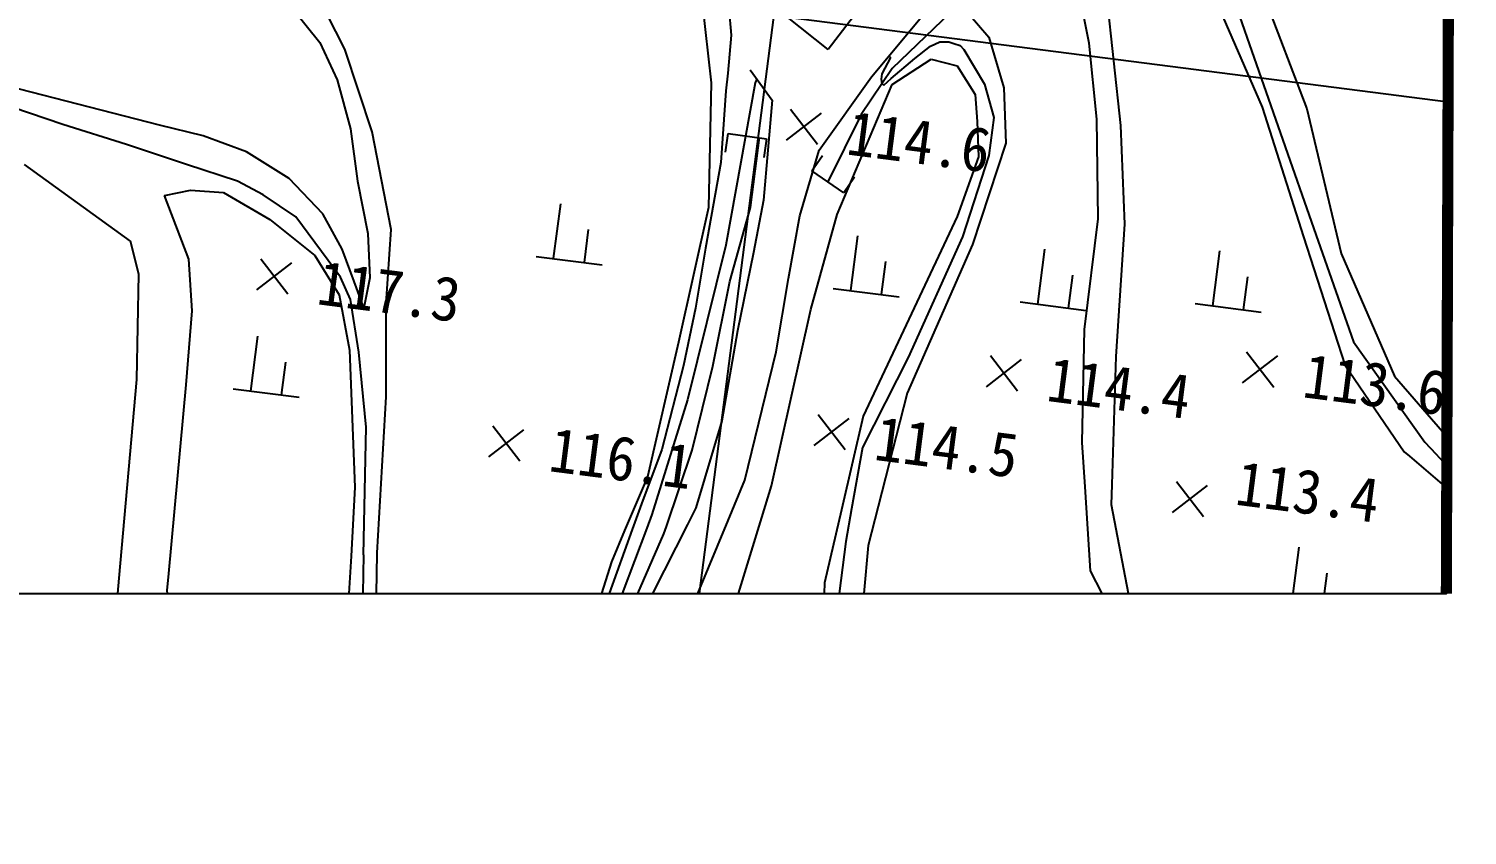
# Model space of a CAD drawing. Header units: millimetres. Extents: x 3302 to 4098, y 1103 to 1809.
# Drawn here: x 3777.4 to 3842.4, y 1389.7 to 1426.1 of the extents above; entities that cross this region are included whole.
import ezdxf
from ezdxf.xclip import XClip

# ---------------------------------------------------------------- set-up
doc = ezdxf.new("R2010")
doc.units = ezdxf.units.MM
doc.header["$LTSCALE"] = 10
doc.header["$MEASUREMENT"] = 0
doc.header["$XCLIPFRAME"] = 2
doc.linetypes.add('A-CENTR01', pattern=[2, 1.25, -0.25, 0.25, -0.25])
doc.layers.add('TN-MACL', color=6, linetype='A-CENTR01')
doc.layers.add('TZ-BASE', color=253, linetype='Continuous')
doc.layers.add('TX-PAPR', color=2, linetype='Continuous', plot=False)
doc.styles.add('ENG', font='GulimChe.ttf')

# ---------------------------------------------------------------- blocks, each defined once
blk = doc.blocks.new('JD-FGHFFJ4HDG')
at = {"layer": 'TZ-BASE'}
for p, q in [((139.206, -283.721), (200.679, 194.663)), ((0, -27.117), (199.814, -52.793)), ((183.608, -50.15, 114.046), (182.923, -46.629, 114.046)), ((188.619, -46.577, 113.534), (191.427, -53.033, 113.534)), ((174.287, -47.201, 114.981), (171.832, -50.429, 114.981)), ((173.787, -51.664, 108.911), (177.852, -46.766, 108.911)), ((150.006, -50.416, 115.968), (148.684, -47.798, 115.968)), ((185.045, -53.867, 113.534), (184.398, -47.843, 113.534)), ((190.038, -47.867, 113), (193.656, -58.229, 113)), ((191.305, -47.506, 113.043), (193.44, -53.104, 113.043)), ((147.645, -48.576, 116.725), (148.877, -50.111, 116.725)), ((166.143, -48.318, 115.968), (166.549, -51.94, 115.968)), ((167.351, -48.582, 116), (167.451, -49.777, 116)), ((171.832, -50.429, 114.981), (170.001, -48.974, 114.981)), ((177.337, -48.778, 114.114), (174.716, -51.291, 114.114)), ((178.147, -48.791, 114.046), (179.08, -49.877, 114.046)), ((167.451, -49.777, 116), (167.305, -51.499, 116)), ((179.08, -49.877, 114.046), (179.766, -52.168, 114.046)), ((148.877, -50.111, 116.725), (149.672, -51.795, 116.725)), ((151.239, -54.148, 115.968), (150.006, -50.416, 115.968)), ((175.735, -50.83, 114), (176.451, -50.277, 114)), ((176.451, -50.277, 114), (176.873, -50.083, 114)), ((176.873, -50.083, 114), (177.27, -50.084, 114)), ((177.27, -50.084, 114), (177.508, -50.165, 114)), ((177.508, -50.165, 114), (177.795, -50.251, 114)), ((177.795, -50.251, 114), (177.952, -50.437, 114)), ((177.952, -50.437, 114), (178.886, -52.001, 114)), ((183.959, -53.57, 114.046), (183.608, -50.15, 114.046)), ((141.651, -53.853, 116.725), (129.534, -50.728, 116.725)), ((174.716, -51.291, 114.114), (173.316, -53.361, 114.114)), ((174.649, -50.789, 114), (174.255, -51.533, 114)), ((174.574, -50.716, 114), (174.649, -50.789, 114)), ((174.676, -51.735, 114), (175.735, -50.83, 114)), ((174.712, -52.012, 114.434), (176.481, -50.87, 114.434)), ((176.481, -50.87, 114.434), (177.649, -51.161, 114.434)), ((177.649, -51.161, 114.434), (178.473, -52.459, 114.434)), ((149.672, -51.795, 116.725), (150.262, -54.018, 116.725)), ((166.549, -51.94, 115.968), (166.431, -57.565, 115.968)), ((167.305, -51.499, 116), (167.203, -52.29, 116)), ((168.534, -51.937, 115), (167.206, -59.266, 115)), ((168.311, -51.343), (169.309, -52.719)), ((168.609, -51.753, 115), (168.534, -51.937, 115)), ((171.425, -54.978, 114.455), (173.787, -51.664, 114.455)), ((174.255, -51.533, 114), (174.224, -51.777, 114)), ((174.224, -51.777, 114), (174.248, -51.978, 114)), ((174.339, -52.039, 114), (174.676, -51.735, 114)), ((137.278, -53.811, 117), (132.917, -52.344, 117)), ((167.203, -52.29, 116), (166.988, -55.528, 116)), ((172.233, -57.877, 114.434), (174.712, -52.012, 114.434)), ((174.248, -51.978, 114), (174.339, -52.039, 114)), ((178.473, -52.459, 114.434), (178.555, -53.684, 114.434)), ((178.886, -52.001, 114), (179.312, -53.499, 114)), ((179.766, -52.168, 114.046), (179.85, -54.664, 114.046)), ((169.309, -52.719), (168.91, -57.236)), ((170.128, -53.125, 114.636), (171.35, -54.708, 114.636)), ((191.427, -53.033, 113.534), (193.293, -58.895, 113.534)), ((193.44, -53.104, 113.043), (194.982, -59.644, 113.043)), ((140.162, -54.727, 117), (137.278, -53.811, 117)), ((143.62, -54.33, 116.725), (141.651, -53.853, 116.725)), ((169.948, -54.528, 114.636), (171.531, -53.305, 114.636)), ((173.316, -53.361, 114.114), (171.819, -56.407, 114.114)), ((178.555, -53.684, 114.434), (178.62, -55.279, 114.434)), ((179.312, -53.499, 114), (179.09, -55.223, 114)), ((184.013, -58.077, 114.046), (183.959, -53.57, 114.046)), ((185.219, -58.325, 113.534), (185.045, -53.867, 113.534)), ((145.565, -55.052, 116.725), (143.62, -54.33, 116.725)), ((150.262, -54.018, 116.725), (150.577, -56.38, 116.725)), ((152.106, -58.559, 115.968), (151.239, -54.148, 115.968)), ((167.2, -55.063), (167.319, -54.218)), ((167.319, -54.218), (169.044, -54.462)), ((168.317, -57.563), (168.734, -54.41)), ((169.044, -54.462), (168.924, -55.307)), ((142.867, -55.62, 117), (140.162, -54.727, 117)), ((147.501, -56.258, 116.725), (145.565, -55.052, 116.725)), ((170.556, -57.947, 114.455), (171.425, -54.978, 114.455)), ((179.85, -54.664, 114.046), (178.35, -59.233, 114.046)), ((140.329, -59.084, 117.654), (135.548, -55.631, 117.654)), ((145.162, -56.37, 117), (142.867, -55.62, 117)), ((166.988, -55.528, 116), (166.289, -59.407, 116)), ((171.099, -55.917, 114.114), (171.579, -55.211, 114.114)), ((178.62, -55.279, 114.434), (177.65, -57.967, 114.434)), ((179.09, -55.223, 114), (177.898, -58.884, 114)), ((146.32, -56.991, 117), (145.162, -56.37, 117)), ((149.019, -57.855, 116.725), (147.501, -56.258, 116.725)), ((150.577, -56.38, 116.725), (151.055, -58.732, 116.725)), ((172.539, -56.896, 114.114), (171.099, -55.917, 114.114)), ((173.019, -56.19, 114.114), (172.539, -56.896, 114.114)), ((141.877, -57.025, 117.196), (143.05, -56.784, 117.196)), ((142.971, -59.905, 117.196), (141.877, -57.025, 117.196)), ((143.05, -56.784, 117.196), (144.533, -56.889, 117.196)), ((144.533, -56.889, 117.196), (146.622, -58.104, 117.196)), ((147.794, -57.981, 117), (146.32, -56.991, 117)), ((159.438, -59.874, 115.904), (159.757, -57.394, 115.904)), ((166.431, -57.565, 115.968), (165.072, -63.641, 115.968)), ((167.39, -60.904), (168.317, -57.563)), ((168.91, -57.236), (168.453, -59.604)), ((146.622, -58.104, 117.196), (148.658, -59.731, 117.196)), ((149.809, -60.714, 117), (147.794, -57.981, 117)), ((149.89, -59.453, 116.725), (149.019, -57.855, 116.725)), ((170.046, -60.769, 114.455), (170.556, -57.947, 114.455)), ((171.043, -62.178, 114.434), (172.233, -57.877, 114.434)), ((177.65, -57.967, 114.434), (173.412, -66.982, 114.434)), ((183.403, -63.079, 114.046), (184.013, -58.077, 114.046)), ((184.836, -64.296, 113.534), (185.219, -58.325, 113.534)), ((193.656, -58.229, 113), (195.54, -63.625, 113)), ((140.715, -60.576, 117.654), (140.329, -59.084, 117.654)), ((151.055, -58.732, 116.725), (151.145, -60.745, 116.725)), ((151.877, -61.895, 115.968), (152.106, -58.559, 115.968)), ((160.827, -60.052, 115.904), (161.018, -58.564, 115.904)), ((172.856, -61.319), (173.174, -58.84)), ((177.898, -58.884, 114), (175.444, -64.342, 114)), ((193.293, -58.895, 113.534), (195.153, -64.676, 113.534)), ((148.658, -59.731, 117.196), (149.759, -61.503, 117.196)), ((150.43, -60.912, 116.725), (149.89, -59.453, 116.725)), ((167.206, -59.266, 115), (165.487, -66.255, 115)), ((166.289, -59.407, 116), (165.84, -62.112, 116)), ((168.453, -59.604), (167.744, -63.136)), ((178.35, -59.233, 114.046), (175.393, -65.949, 114.046)), ((181.292, -61.934), (181.611, -59.454)), ((189.197, -62.006, 112.652), (189.515, -59.527, 112.652)), ((194.982, -59.644, 113.043), (197.4, -65.182, 113.043)), ((143.125, -62.232, 117.196), (142.971, -59.905, 117.196)), ((146.037, -61.29, 117.3), (147.62, -60.067, 117.3)), ((146.217, -59.887, 117.3), (147.44, -61.47, 117.3)), ((158.645, -59.772, 115.904), (161.62, -60.154, 115.904)), ((174.244, -61.498), (174.435, -60.01)), ((140.621, -65.337, 117.654), (140.715, -60.576, 117.654)), ((150.262, -61.719, 117), (149.809, -60.714, 117)), ((150.87, -62.095, 116.725), (150.43, -60.912, 116.725)), ((151.145, -60.745, 116.725), (150.87, -62.095, 116.725)), ((166.62, -64.727), (167.39, -60.904)), ((169.488, -64.086, 114.455), (170.046, -60.769, 114.455)), ((182.681, -62.112), (182.872, -60.625)), ((190.585, -62.185, 112.652), (190.777, -60.697, 112.652)), ((149.759, -61.503, 117.196), (150.214, -64.015, 117.196)), ((172.062, -61.217), (175.038, -61.6)), ((142.855, -65.57, 117.196), (143.125, -62.232, 117.196)), ((150.648, -64.097, 117), (150.262, -61.719, 117)), ((151.87, -66.119, 115.968), (151.877, -61.895, 115.968)), ((165.84, -62.112, 116), (165.306, -64.706, 116)), ((169.275, -70.127, 114.434), (171.043, -62.178, 114.434)), ((180.499, -61.832), (183.474, -62.214)), ((188.403, -61.904, 112.652), (191.379, -62.287, 112.652)), ((145.764, -65.854), (146.083, -63.375)), ((167.744, -63.136), (167.031, -67.201)), ((183.29, -68.17, 114.046), (183.403, -63.079, 114.046)), ((195.54, -63.625, 113), (198.772, -68.164, 113)), ((150.214, -64.015, 117.196), (150.46, -70.189, 117.196)), ((150.976, -67.487, 117), (150.648, -64.097, 117)), ((165.072, -63.641, 115.968), (163.672, -69.72, 115.968)), ((168.07, -69.879, 114.455), (169.488, -64.086, 114.455)), ((179.162, -64.254, 114.3), (180.384, -65.837, 114.3)), ((190.54, -65.49, 113.6), (192.123, -64.268, 113.6)), ((190.72, -64.088, 113.6), (191.943, -65.671, 113.6)), ((147.153, -66.033), (147.344, -64.545)), ((165.306, -64.706, 116), (164.316, -68.498, 116)), ((165.684, -68.521), (166.62, -64.727)), ((175.444, -64.342, 114), (173.375, -68.406, 114)), ((178.981, -65.657, 114.3), (180.564, -64.434, 114.3)), ((184.655, -70.066, 113.534), (184.836, -64.296, 113.534)), ((195.153, -64.676, 113.534), (197.832, -68.597, 113.534)), ((139.821, -74.298, 117.654), (140.621, -65.337, 117.654)), ((142.067, -74.086, 117.196), (142.855, -65.57, 117.196)), ((197.4, -65.182, 113.043), (199.761, -67.903, 113.043)), ((144.971, -65.752), (147.946, -66.135)), ((151.477, -73.156, 115.968), (151.87, -66.119, 115.968)), ((175.393, -65.949, 114.046), (174.088, -71.064, 114.046)), ((165.487, -66.255, 115), (163.873, -71.423, 115)), ((150.856, -73.256, 117), (150.976, -67.487, 117)), ((156.688, -67.426, 116.089), (157.91, -69.009, 116.089)), ((167.031, -67.201), (165.857, -71.133)), ((171.198, -68.318, 114.5), (172.781, -67.095, 114.5)), ((171.378, -66.915, 114.5), (172.601, -68.498, 114.5)), ((173.412, -66.982, 114.434), (172.426, -71.221, 114.434)), ((156.507, -68.828, 116.089), (158.09, -67.606, 116.089)), ((183.424, -70.183, 114.046), (183.29, -68.17, 114.046)), ((198.772, -68.164, 113), (199.258, -68.688, 113)), ((164.316, -68.498, 116), (163.399, -70.943, 116)), ((164.528, -71.966), (165.684, -68.521)), ((173.375, -68.406, 114), (172.884, -71.177, 114)), ((197.832, -68.597, 113.534), (198.07, -68.8, 113.534)), ((198.07, -68.8, 113.534), (199.753, -70.237, 113.534)), ((199.258, -68.688, 113), (199.757, -69.225, 113)), ((163.672, -69.72, 115.968), (162.643, -72.144, 115.968)), ((167.311, -71.703, 114.455), (168.07, -69.879, 114.455)), ((168.837, -71.559, 114.434), (169.275, -70.127, 114.434)), ((184.626, -70.992, 113.534), (184.655, -70.066, 113.534)), ((187.372, -71.334, 113.45), (188.955, -70.111, 113.45)), ((187.552, -69.931, 113.45), (188.775, -71.514, 113.45)), ((150.46, -70.189, 117.196), (150.29, -73.31, 117.196)), ((183.675, -73.967, 114.046), (183.424, -70.183, 114.046)), ((163.399, -70.943, 116), (162.982, -72.112, 116)), ((163.873, -71.423, 115), (163.638, -72.05, 115)), ((165.857, -71.133), (165.48, -71.876)), ((172.426, -71.221, 114.434), (171.658, -74.519, 114.434)), ((172.884, -71.177, 114), (172.624, -72.64, 114)), ((174.088, -71.064, 114.046), (173.637, -72.83, 114.046)), ((185.444, -75.284, 113.534), (184.626, -70.992, 113.534)), ((163.638, -72.05, 115), (161.277, -78.348, 115)), ((165.48, -71.876, 115.927), (163.791, -75.207, 115.927)), ((164.417, -72.295, 114.414), (164.528, -71.966, 114.414)), ((165.736, -75.488, 114.455), (167.311, -71.703, 114.455)), ((167.086, -77.284, 114.434), (168.837, -71.559, 114.434)), ((162.982, -72.112, 116), (161.907, -75.122, 116)), ((162.643, -72.144, 115.968), (162.042, -73.56, 115.968)), ((162.781, -76.054, 114.414), (164.417, -72.295, 114.414)), ((172.624, -72.64, 114), (172.22, -75.784, 114)), ((150.29, -73.31, 117.196), (150.053, -77.637, 117.196)), ((150.856, -73.256, 117), (150.66, -82.692, 117)), ((151.255, -83.379, 115.968), (151.476, -73.198, 115.968)), ((151.476, -73.198, 115.968), (151.477, -73.156, 115.968)), ((173.637, -72.83, 114.046), (173.217, -77.614, 114.046)), ((192.773, -75.386, 112.652), (193.092, -72.907, 112.652)), ((162.042, -73.56, 115.968), (160.925, -77.12, 115.968)), ((185.188, -76.982, 114.046), (183.675, -73.967, 114.046)), ((139.752, -75.072, 117.654), (139.821, -74.298, 117.654)), ((141.996, -74.853, 117.196), (142.067, -74.086, 117.196)), ((171.658, -74.519, 114.434), (171.598, -80.387, 114.434)), ((194.162, -75.565, 112.652), (194.353, -74.077, 112.652)), ((142.114, -81.568, 117.196), (141.996, -74.853, 117.196))]:
    blk.add_line(p, q, dxfattribs=at)
at = {"layer": 'TZ-BASE', "style": 'ENG'}
for s, p in [('114.6', (172.595, -55.163, 114.636)), ('117.3', (148.685, -61.925, 117.3)), ('113.6', (193.188, -66.126, 113.6)), ('114.4', (181.629, -66.292, 114.4)), ('114.5', (173.846, -68.953, 114.5)), ('116.1', (159.155, -69.464, 116.089)), ('113.4', (190.147, -70.977, 113.45))]:
    blk.add_text(s, height=2, rotation=352.67756, dxfattribs=at).set_placement(p)

msp = doc.modelspace()

# ---------------------------------------------------------------- linework, layer by layer
at = {"layer": 'TN-MACL', "const_width": 0.5}
msp.add_lwpolyline([(3841.945, 1550.634), (3841.421, 1400.635)], dxfattribs=at)
at = {"layer": 'TX-PAPR', "flags": 128}
msp.add_lwpolyline([(3641.685, 1400.634), (3841.421, 1400.634), (3841.945, 1550.634), (3641.685, 1550.634), (3641.685, 1400.634)], dxfattribs=at)

# ---------------------------------------------------------------- block references
at = {"layer": 'TZ-BASE'}
ref = msp.add_blockref('JD-FGHFFJ4HDG', (3641.685, 1475.634), dxfattribs=at)
XClip(ref).set_block_clipping_path([(0.0000000329, -75), (199.7365117409, -74.9999999125), (200.2608951615, 75.0000000877), (-0.0000000329, 75)])

doc.saveas('drawing.dxf')
